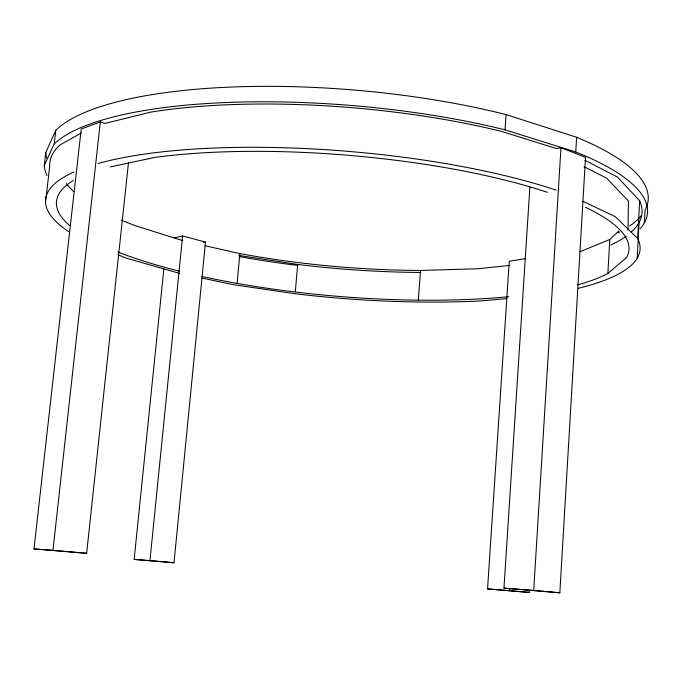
<?xml version="1.0" encoding="UTF-8"?>
<svg xmlns="http://www.w3.org/2000/svg" width="680" height="680" viewBox="0 0 680 680"><rect width="100%" height="100%" fill="white"/><g stroke="black" fill="none" stroke-linecap="round" stroke-linejoin="round"><path stroke-width="1.02" d="M578.348 288.286A298.291 73.534 4.8 0 0 637.67 238.51L639.667 200.829L617.508 177.064L584.919 160.276M637.202 258.204L639.09 222.462M644.402 222.776L645.073 210.069A302.234 84.923 4.8 0 0 576.631 137.267L506.056 114.597A302.234 84.923 4.8 0 0 55.777 130.347L45.773 152.592L44.285 165.452A302.651 82.322 4.8 0 0 47.014 175.55M628.023 230.223L628.456 200.982L606.602 178.168L584.01 166.677M577.652 284.869A287.291 70.712 4.8 0 0 607.877 273.479L609.781 239.479L618.758 231.004M529.873 187.179L503.956 588.123L559.836 592.79L585.523 157.394L560.983 147.611L556.665 148.623L501.594 131.427A297.151 80.767 4.8 0 0 150.603 112.141L105.001 123.403L100.334 121.932L81.226 129.013L34 548.921L86.649 553.308L128.503 162.494M640.203 228.658A302.651 82.322 4.8 0 0 575.748 151.997L576.631 137.267M525.606 258.613L509.269 261.222L487.543 588.939L529.218 592.424L529.346 590.299M559.836 592.79L533.698 590.435L560.983 147.611M529.218 592.424L509.379 590.665L509.515 588.548M575.748 151.997L505.027 129.829L506.056 114.597M418.31 300.177L420.554 270.453L478.44 268.736L509.915 265.353M295.315 291.669L297.712 264.452L238.705 255.391M237.056 283.399L239.87 253.564L205.156 245.803M163.829 269.195L134.164 559.41L174.012 562.734L205.496 242.08L182.614 235.96L174.191 237.932M134.164 559.41L149.948 560.635L182.614 235.96M34 548.921L52.972 550.332L100.334 121.932M44.285 165.452L54.221 143.905L55.777 130.347M45.526 202.326L49.7 166.158A297.151 80.767 4.8 0 1 59.747 145.061L81.353 132.965M607.877 273.479L626.543 257.541A287.291 70.712 4.8 0 0 585.523 207.332M579.972 251.727L609.781 239.479M203.6 242.496L205.496 242.08M110.338 166.906L154.462 157.488A287.291 70.712 4.8 0 1 547.451 192.338M506.889 298.605L480.565 300.934A298.291 73.534 4.8 0 1 295.128 293.76L233.826 284.75L202.088 278.103M503.956 588.123L533.698 590.435M487.543 588.939L509.379 590.665M149.948 560.635L174.012 562.734M52.972 550.332L86.649 553.308M179.554 273.377L125.706 257.983L117.861 254.728M182.725 240.609L135.889 225.896A286.195 77.665 4.8 0 1 121.295 220.074M582.811 201.263L615.307 216.682L637.67 238.51M508.895 296.667A287.291 70.712 4.8 0 1 201.458 276.361M179.435 271.192A287.291 70.712 4.8 0 1 117.869 251.991M69.657 225.624A287.291 70.712 4.8 0 1 73.355 180.472M68.621 231.617A298.291 73.534 4.8 0 1 73.941 172.006M98.166 163.489A298.291 73.534 4.8 0 1 556.121 190.128M639.667 200.829A297.151 80.767 4.8 0 1 631.303 232.058M626.195 236.19A297.151 80.767 4.8 0 1 610.793 245.064M420.835 272.459A297.151 80.767 4.8 0 1 297.712 264.452M641.486 215.398A302.234 84.923 4.8 0 1 629.604 226.032M619.667 231.974A302.234 84.923 4.8 0 1 617.95 232.857M46.708 158.253A302.234 84.923 4.8 0 1 45.773 152.592M297.032 265.327A302.651 82.322 4.8 0 1 239.028 256.555M54.221 143.905A302.651 82.322 4.8 0 1 505.027 129.829M420.554 270.453A286.195 77.665 4.8 0 1 239.87 253.564M73.389 191.429A286.195 77.665 4.8 0 1 66.496 183.625"/></g></svg>
